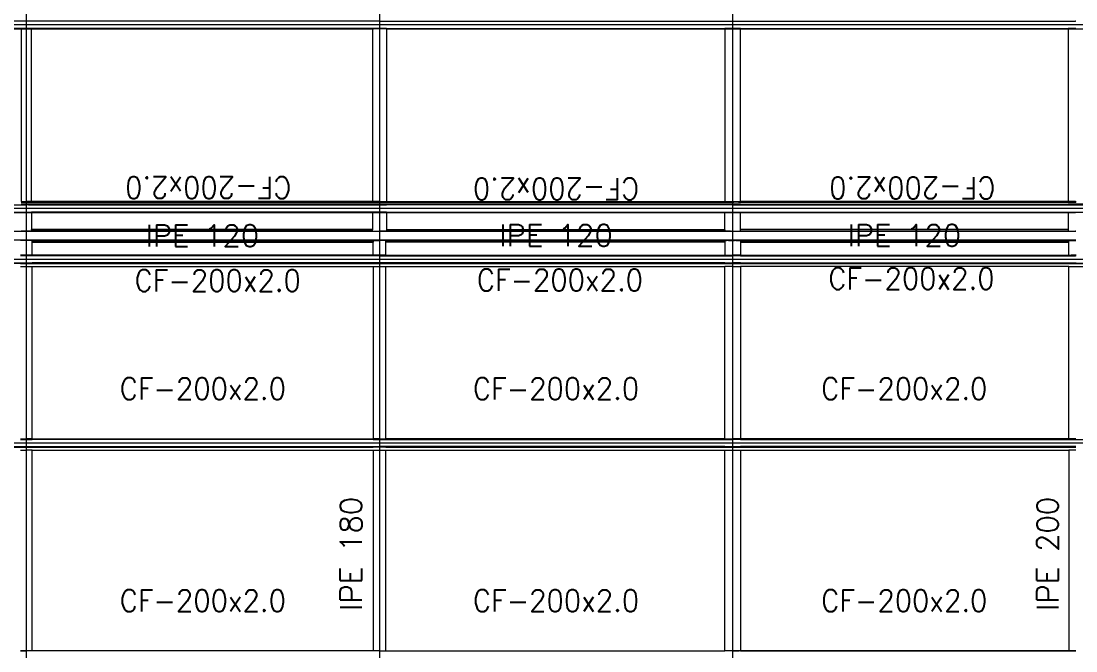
# Model space of a CAD drawing. Header units: inches. Extents: x 72863 to 72995, y 49095 to 49225.
# Drawn here: x 72873.06 to 72880.53, y 49174.61 to 49179.07 of the extents above; entities that cross this region are included whole.
import ezdxf
from ezdxf.enums import TextEntityAlignment as Align

# ---------------------------------------------------------------- set-up
doc = ezdxf.new("R2010")
doc.units = ezdxf.units.IN
for name, color, linetype, lineweight in [('BARRAS_DE_ACERO', 7, 'Continuous', 9), ('ejes', 251, 'Continuous', 9), ('REFERENCIA_DE_LAS_BARRAS', 2, 'Continuous', 9)]:
    doc.layers.add(name, color=color, linetype=linetype, lineweight=lineweight)
doc.styles.add('CYPETXT', font='romans__.ttf', dxfattribs={"height": 0.2})

msp = doc.modelspace()

# ---------------------------------------------------------------- linework, layer by layer
at = {"layer": 'BARRAS_DE_ACERO'}
for p, q in [((72873.0974, 49179.0652), (72870.6408, 49179.0652)), ((72875.5498, 49179.0652), (72873.0974, 49179.0652)), ((72875.597, 49179.0652), (72875.5498, 49179.0652)), ((72878.0968, 49179.0652), (72878.0998, 49179.0652)), ((72878.0998, 49179.0652), (72878.1548, 49179.0652)), ((72878.1548, 49179.0652), (72878.4863, 49179.0652)), ((72878.4863, 49179.0652), (72880.5268, 49179.0652)), ((72880.5298, 49179.0652), (72880.5268, 49179.0652)), ((72873.1363, 49179.0128), (72870.6408, 49179.0128)), ((72875.5498, 49179.0145), (72873.0633, 49179.0145)), ((72873.0974, 49179.0105), (72873.1363, 49179.0105)), ((72875.5498, 49179.0128), (72873.1363, 49179.0128)), ((72873.1363, 49177.7893), (72873.1363, 49179.0105)), ((72873.1363, 49179.0105), (72875.5498, 49179.0105)), ((72875.597, 49179.0145), (72875.5498, 49179.0145)), ((72875.5498, 49179.0128), (72875.597, 49179.0128)), ((72875.597, 49179.0114), (72875.5498, 49179.0114)), ((72875.5498, 49179.0106), (72875.5579, 49179.0106)), ((72875.597, 49179.0106), (72875.5579, 49179.0106)), ((72875.597, 49179.0145), (72878.0448, 49179.0145)), ((72875.6498, 49179.0128), (72875.597, 49179.0128)), ((72875.6498, 49179.0114), (72875.597, 49179.0114)), ((72875.6498, 49179.0106), (72875.597, 49179.0106)), ((72875.6498, 49179.0105), (72875.597, 49179.0105)), ((72875.6498, 49179.0128), (72878.0448, 49179.0128)), ((72878.0448, 49179.0114), (72875.6498, 49179.0114)), ((72878.0448, 49179.0106), (72875.6498, 49179.0106)), ((72875.6498, 49179.0105), (72875.6498, 49177.7893)), ((72875.6498, 49179.0105), (72878.0448, 49179.0105)), ((72878.0448, 49179.0145), (72878.0968, 49179.0145)), ((72878.0968, 49179.0128), (72878.0448, 49179.0128)), ((72878.0968, 49179.0114), (72878.0448, 49179.0114)), ((72878.0448, 49179.0106), (72878.0537, 49179.0106)), ((72878.0968, 49179.0105), (72878.0448, 49179.0105)), ((72878.0537, 49179.0106), (72878.0968, 49179.0106)), ((72878.1548, 49179.0145), (72878.0968, 49179.0145)), ((72878.0968, 49179.0128), (72880.4748, 49179.0128)), ((72878.1548, 49179.0114), (72878.0968, 49179.0114)), ((72878.1548, 49179.0106), (72878.0968, 49179.0106)), ((72878.0968, 49179.0105), (72878.1548, 49179.0105)), ((72878.1548, 49179.0145), (72880.4748, 49179.0145)), ((72880.4748, 49179.0106), (72878.1548, 49179.0106)), ((72880.5268, 49179.0145), (72880.4748, 49179.0145)), ((72880.5107, 49179.0128), (72880.4748, 49179.0128)), ((72880.4748, 49179.0106), (72880.5201, 49179.0106)), ((72880.4748, 49179.0105), (72880.4748, 49177.7893)), ((72880.5268, 49179.0105), (72880.4748, 49179.0105)), ((72880.5119, 49179.0128), (72880.5107, 49179.0128)), ((72880.5119, 49179.0128), (72880.5268, 49179.0128)), ((72880.5268, 49179.0106), (72880.5201, 49179.0106)), ((72880.5202, 49179.0114), (72880.5268, 49179.0114)), ((72880.5268, 49179.0145), (72880.5298, 49179.0145)), ((72880.5298, 49179.0128), (72880.5268, 49179.0128)), ((72880.5268, 49179.0105), (72880.5298, 49179.0105)), ((72873.0796, 49177.7878), (72873.0633, 49177.7878)), ((72873.0633, 49177.7858), (72873.0974, 49177.7858)), ((72873.0633, 49177.7851), (72873.0974, 49177.7851)), ((72873.0974, 49177.7717), (72873.0633, 49177.7717)), ((72875.6017, 49177.7878), (72873.0796, 49177.7878)), ((72873.1363, 49177.7893), (72873.0974, 49177.7893)), ((72873.0974, 49177.7858), (72875.597, 49177.7858)), ((72875.6026, 49177.7851), (72873.0974, 49177.7851)), ((72875.597, 49177.7717), (72873.0974, 49177.7717)), ((72875.5498, 49177.7893), (72873.1363, 49177.7893)), ((72875.597, 49177.7893), (72875.5498, 49177.7893)), ((72875.597, 49177.7893), (72875.6026, 49177.7893)), ((72875.597, 49177.7858), (72878.109, 49177.7858)), ((72875.6498, 49177.7717), (72875.597, 49177.7717)), ((72875.6017, 49177.7878), (72878.0448, 49177.7878)), ((72875.6026, 49177.7893), (72875.6498, 49177.7893)), ((72875.6026, 49177.7851), (72875.6289, 49177.7851)), ((72875.6498, 49177.7893), (72878.0448, 49177.7893)), ((72875.6498, 49177.7717), (72878.1548, 49177.7717)), ((72878.0968, 49177.7878), (72878.0448, 49177.7878)), ((72878.1027, 49177.7893), (72878.0968, 49177.7893)), ((72878.1027, 49177.7878), (72878.0968, 49177.7878)), ((72878.1535, 49177.7878), (72878.1027, 49177.7878)), ((72878.1415, 49177.7858), (72878.109, 49177.7858)), ((72878.1415, 49177.7858), (72878.1548, 49177.7858)), ((72878.1548, 49177.7851), (72878.1421, 49177.7851)), ((72880.4748, 49177.7878), (72878.1535, 49177.7878)), ((72880.4748, 49177.7893), (72878.1548, 49177.7893)), ((72878.1548, 49177.7858), (72880.5268, 49177.7858)), ((72878.1548, 49177.7851), (72880.4748, 49177.7851)), ((72878.1548, 49177.7717), (72880.4748, 49177.7717)), ((72880.5268, 49177.7893), (72880.4748, 49177.7893)), ((72880.4748, 49177.7878), (72880.5289, 49177.7878)), ((72880.5327, 49177.7851), (72880.4748, 49177.7851)), ((72880.4878, 49177.7717), (72880.4748, 49177.7717)), ((72880.5268, 49177.7717), (72880.4878, 49177.7717)), ((72880.5268, 49177.7893), (72880.5327, 49177.7893)), ((72880.5268, 49177.7858), (72880.5295, 49177.7858)), ((72884.7123, 49177.7717), (72880.5268, 49177.7717)), ((72880.5327, 49177.7878), (72880.5289, 49177.7878)), ((72880.5298, 49177.7858), (72880.5295, 49177.7858)), ((72870.5973, 49177.7145), (72873.1363, 49177.7145)), ((72870.5973, 49177.7128), (72873.0974, 49177.7128)), ((72870.5973, 49177.7114), (72878.1548, 49177.7114)), ((72873.1363, 49177.7106), (72870.5973, 49177.7106)), ((72870.6408, 49177.7652), (72873.0974, 49177.7652)), ((72873.0974, 49177.7702), (72873.0633, 49177.7702)), ((72873.0633, 49177.7685), (72873.0974, 49177.7685)), ((72873.0633, 49177.767), (72873.0804, 49177.767)), ((72873.0633, 49177.7105), (72873.1363, 49177.7105)), ((72873.0974, 49177.7702), (72875.597, 49177.7702)), ((72873.0998, 49177.7685), (72873.0974, 49177.7685)), ((72873.0998, 49177.7652), (72873.0974, 49177.7652)), ((72873.0974, 49177.7128), (72878.1548, 49177.7128)), ((72873.1021, 49177.7685), (72873.0998, 49177.7685)), ((72873.1021, 49177.767), (72873.0998, 49177.767)), ((72873.0998, 49177.7652), (72873.1021, 49177.7652)), ((72873.1082, 49177.7685), (72873.1021, 49177.7685)), ((72873.1167, 49177.767), (72873.1021, 49177.767)), ((72873.1363, 49177.7652), (72873.1021, 49177.7652)), ((72875.5498, 49177.7685), (72873.1082, 49177.7685)), ((72873.1167, 49177.767), (72873.1202, 49177.767)), ((72873.1202, 49177.767), (72873.1363, 49177.767)), ((72875.5498, 49177.7652), (72873.1363, 49177.7652)), ((72873.1363, 49177.7106), (72875.597, 49177.7106)), ((72873.1363, 49177.7105), (72875.5498, 49177.7105)), ((72873.1363, 49177.7105), (72873.1363, 49177.5905)), ((72875.597, 49177.7685), (72875.5498, 49177.7685)), ((72875.5498, 49177.7652), (72875.597, 49177.7652)), ((72875.5498, 49177.7105), (72875.5498, 49177.5905)), ((72875.597, 49177.7105), (72875.5498, 49177.7105)), ((72878.1548, 49177.7702), (72875.597, 49177.7702)), ((72875.6498, 49177.7685), (72875.597, 49177.7685)), ((72875.6026, 49177.7652), (72875.597, 49177.7652)), ((72875.6498, 49177.7145), (72875.597, 49177.7145)), ((72875.597, 49177.7105), (72875.6026, 49177.7105)), ((72875.5998, 49177.767), (72875.6498, 49177.767)), ((72875.6498, 49177.7652), (72875.6026, 49177.7652)), ((72878.1338, 49177.7685), (72875.6498, 49177.7685)), ((72878.1044, 49177.767), (72875.6498, 49177.767)), ((72878.1027, 49177.7652), (72875.6498, 49177.7652)), ((72878.0448, 49177.7105), (72875.6498, 49177.7105)), ((72878.0968, 49177.7106), (72878.0448, 49177.7106)), ((72878.1548, 49177.7106), (72878.0968, 49177.7106)), ((72878.0968, 49177.7105), (72878.1548, 49177.7105)), ((72878.1027, 49177.7652), (72880.5298, 49177.7652)), ((72878.1044, 49177.767), (72880.5848, 49177.767)), ((72878.1338, 49177.7685), (72880.4748, 49177.7685)), ((72878.1548, 49177.7702), (72880.4748, 49177.7702)), ((72878.1548, 49177.7696), (72880.4748, 49177.7696)), ((72880.4748, 49177.7128), (72878.1548, 49177.7128)), ((72878.1548, 49177.7114), (72880.4748, 49177.7114)), ((72878.1548, 49177.7106), (72880.4748, 49177.7106)), ((72878.1548, 49177.7105), (72880.4748, 49177.7105)), ((72878.1548, 49177.5905), (72878.1548, 49177.7105)), ((72880.5268, 49177.7696), (72880.4748, 49177.7696)), ((72880.4748, 49177.7685), (72880.5268, 49177.7685)), ((72880.4748, 49177.7128), (72880.5268, 49177.7128)), ((72880.5268, 49177.7114), (72880.4748, 49177.7114)), ((72880.4748, 49177.7105), (72880.5268, 49177.7105)), ((72880.4748, 49177.7105), (72880.4748, 49177.5905)), ((72880.5268, 49177.7696), (72884.7444, 49177.7696)), ((72884.7123, 49177.7685), (72880.5268, 49177.7685)), ((72880.5327, 49177.7128), (72880.5268, 49177.7128)), ((72880.5327, 49177.7114), (72880.5268, 49177.7114)), ((72880.5848, 49177.7105), (72880.5268, 49177.7105)), ((72868.0998, 49177.5784), (72880.5298, 49177.5784)), ((72873.0633, 49177.5788), (72873.0907, 49177.5788)), ((72873.0925, 49177.5784), (72873.0633, 49177.5784)), ((72873.094, 49177.5788), (72873.0907, 49177.5788)), ((72873.0925, 49177.5784), (72873.0925, 49177.5784)), ((72873.0926, 49177.5784), (72873.0925, 49177.5784)), ((72873.0926, 49177.5784), (72873.0926, 49177.5784)), ((72873.0927, 49177.5784), (72873.0927, 49177.5784)), ((72873.0928, 49177.5784), (72873.0927, 49177.5784)), ((72873.0928, 49177.5784), (72873.0928, 49177.5784)), ((72873.0929, 49177.5784), (72873.0928, 49177.5784)), ((72873.0929, 49177.5784), (72873.0929, 49177.5784)), ((72873.0929, 49177.5784), (72873.093, 49177.5784)), ((72873.093, 49177.5784), (72873.093, 49177.5784)), ((72873.0944, 49177.5784), (72873.0933, 49177.5784)), ((72873.094, 49177.5788), (72873.0958, 49177.5788)), ((72873.0944, 49177.5784), (72873.0945, 49177.5784)), ((72873.0945, 49177.5784), (72873.0945, 49177.5784)), ((72873.0945, 49177.5784), (72873.0945, 49177.5784)), ((72873.0946, 49177.5784), (72873.0945, 49177.5784)), ((72873.0946, 49177.5784), (72873.0946, 49177.5784)), ((72873.0947, 49177.5784), (72873.0946, 49177.5784)), ((72873.0947, 49177.5784), (72873.0947, 49177.5784)), ((72873.0947, 49177.5784), (72873.0947, 49177.5784)), ((72873.0948, 49177.5784), (72873.0947, 49177.5784)), ((72873.0949, 49177.5784), (72873.0949, 49177.5784)), ((72873.095, 49177.5784), (72873.095, 49177.5784)), ((72873.0951, 49177.5784), (72873.095, 49177.5784)), ((72873.0951, 49177.5784), (72873.0951, 49177.5784)), ((72873.0951, 49177.5784), (72873.0951, 49177.5784)), ((72873.0952, 49177.5784), (72873.0951, 49177.5784)), ((72873.0953, 49177.5784), (72873.0953, 49177.5784)), ((72873.0953, 49177.5784), (72873.0954, 49177.5784)), ((72873.0955, 49177.5784), (72873.0954, 49177.5784)), ((72873.0955, 49177.5784), (72873.0955, 49177.5784)), ((72873.0955, 49177.5784), (72873.0955, 49177.5784)), ((72873.0956, 49177.5784), (72873.0955, 49177.5784)), ((72873.0956, 49177.5784), (72873.0956, 49177.5784)), ((72873.0957, 49177.5784), (72873.0956, 49177.5784)), ((72873.0957, 49177.5784), (72873.0957, 49177.5784)), ((72873.0957, 49177.5784), (72873.0957, 49177.5784)), ((72873.0957, 49177.5784), (72873.0958, 49177.5784)), ((72873.0958, 49177.5788), (72873.099, 49177.5788)), ((72873.0974, 49177.5784), (72875.5969, 49177.5784)), ((72873.1363, 49177.5788), (72873.099, 49177.5788)), ((72873.1363, 49177.5899), (72873.1363, 49177.5905)), ((72875.5498, 49177.5905), (72873.1363, 49177.5905)), ((72873.1363, 49177.5791), (72873.1363, 49177.5788)), ((72875.5498, 49177.5791), (72873.1363, 49177.5791)), ((72875.5498, 49177.5905), (72875.5498, 49177.5899)), ((72875.5498, 49177.5791), (72875.5498, 49177.5899)), ((72875.5969, 49177.5788), (72875.597, 49177.5788)), ((72875.597, 49177.5784), (72875.5969, 49177.5784)), ((72875.6498, 49177.5788), (72875.597, 49177.5788)), ((72875.597, 49177.5784), (72875.6498, 49177.5784)), ((72875.6498, 49177.5905), (72875.6498, 49177.5899)), ((72875.6498, 49177.5899), (72875.6498, 49177.5791)), ((72878.0736, 49177.5784), (72875.6498, 49177.5784)), ((72878.0448, 49177.5899), (72878.0448, 49177.5791)), ((72878.0448, 49177.5788), (72878.0448, 49177.5791)), ((72878.0747, 49177.5788), (72878.0448, 49177.5788)), ((72878.0774, 49177.5788), (72878.0747, 49177.5788)), ((72878.0749, 49177.5784), (72878.075, 49177.5784)), ((72878.0752, 49177.5784), (72878.0753, 49177.5784)), ((72878.0752, 49177.5784), (72878.0752, 49177.5784)), ((72878.0752, 49177.5784), (72878.0752, 49177.5784)), ((72878.0753, 49177.5784), (72878.0754, 49177.5784)), ((72878.0753, 49177.5784), (72878.0753, 49177.5784)), ((72878.0755, 49177.5784), (72878.0754, 49177.5784)), ((72878.0754, 49177.5784), (72878.0754, 49177.5784)), ((72878.0754, 49177.5784), (72878.0754, 49177.5784)), ((72878.0755, 49177.5784), (72878.0756, 49177.5784)), ((72878.0755, 49177.5784), (72878.0755, 49177.5784)), ((72878.0756, 49177.5784), (72878.0756, 49177.5784)), ((72878.0756, 49177.5784), (72878.0756, 49177.5784)), ((72878.0757, 49177.5784), (72878.0758, 49177.5784)), ((72878.0758, 49177.5784), (72878.0758, 49177.5784)), ((72878.0758, 49177.5784), (72878.0758, 49177.5784)), ((72878.076, 49177.5784), (72878.0759, 49177.5784)), ((72878.0761, 49177.5784), (72878.076, 49177.5784)), ((72878.0762, 49177.5784), (72878.0761, 49177.5784)), ((72878.0762, 49177.5784), (72878.0775, 49177.5784)), ((72878.0801, 49177.5788), (72878.0774, 49177.5788)), ((72878.0776, 49177.5784), (72878.0776, 49177.5784)), ((72878.0784, 49177.5784), (72878.0784, 49177.5784)), ((72878.0784, 49177.5784), (72878.0784, 49177.5784)), ((72878.0785, 49177.5784), (72878.0784, 49177.5784)), ((72878.0785, 49177.5784), (72878.0785, 49177.5784)), ((72878.0786, 49177.5784), (72878.0786, 49177.5784)), ((72878.0786, 49177.5784), (72878.0787, 49177.5784)), ((72878.0801, 49177.5788), (72878.083, 49177.5788)), ((72878.0804, 49177.5784), (72878.0803, 49177.5784)), ((72878.0804, 49177.5784), (72878.0804, 49177.5784)), ((72878.081, 49177.5784), (72878.0811, 49177.5784)), ((72878.0811, 49177.5784), (72878.0812, 49177.5784)), ((72878.0811, 49177.5784), (72878.0811, 49177.5784)), ((72878.0812, 49177.5784), (72878.0813, 49177.5784)), ((72878.0812, 49177.5784), (72878.0812, 49177.5784)), ((72878.0812, 49177.5784), (72878.0812, 49177.5784)), ((72878.0813, 49177.5784), (72878.0813, 49177.5784)), ((72878.0814, 49177.5784), (72878.0814, 49177.5784)), ((72878.0814, 49177.5784), (72878.0815, 49177.5784)), ((72878.0815, 49177.5784), (72878.083, 49177.5784)), ((72878.083, 49177.5788), (72878.0859, 49177.5788)), ((72878.083, 49177.5784), (72878.083, 49177.5784)), ((72878.083, 49177.5784), (72878.083, 49177.5784)), ((72878.083, 49177.5784), (72878.0831, 49177.5784)), ((72878.0831, 49177.5784), (72878.0831, 49177.5784)), ((72878.0833, 49177.5784), (72878.0832, 49177.5784)), ((72878.0832, 49177.5784), (72878.0832, 49177.5784)), ((72878.0833, 49177.5784), (72878.0834, 49177.5784)), ((72878.0833, 49177.5784), (72878.0833, 49177.5784)), ((72878.0835, 49177.5784), (72878.0836, 49177.5784)), ((72878.0835, 49177.5784), (72878.0835, 49177.5784)), ((72878.0836, 49177.5784), (72878.0837, 49177.5784)), ((72878.0836, 49177.5784), (72878.0836, 49177.5784)), ((72878.0838, 49177.5784), (72878.0837, 49177.5784)), ((72878.0837, 49177.5784), (72878.0837, 49177.5784)), ((72878.0838, 49177.5784), (72878.0838, 49177.5784)), ((72878.0839, 49177.5784), (72878.0838, 49177.5784)), ((72878.0839, 49177.5784), (72878.0841, 49177.5784)), ((72878.0842, 49177.5784), (72878.0841, 49177.5784)), ((72878.0841, 49177.5784), (72878.0841, 49177.5784)), ((72878.0843, 49177.5784), (72878.0842, 49177.5784)), ((72878.0842, 49177.5784), (72878.0842, 49177.5784)), ((72878.0843, 49177.5784), (72878.0859, 49177.5784)), ((72878.0894, 49177.5788), (72878.0859, 49177.5788)), ((72878.086, 49177.5784), (72878.0861, 49177.5784)), ((72878.0862, 49177.5784), (72878.0861, 49177.5784)), ((72878.0861, 49177.5784), (72878.0861, 49177.5784)), ((72878.0862, 49177.5784), (72878.0862, 49177.5784)), ((72878.0862, 49177.5784), (72878.0863, 49177.5784)), ((72878.0863, 49177.5784), (72878.0864, 49177.5784)), ((72878.0863, 49177.5784), (72878.0863, 49177.5784)), ((72878.0865, 49177.5784), (72878.0864, 49177.5784)), ((72878.0864, 49177.5784), (72878.0864, 49177.5784)), ((72878.0866, 49177.5784), (72878.0865, 49177.5784)), ((72878.0865, 49177.5784), (72878.0865, 49177.5784)), ((72878.0866, 49177.5784), (72878.0867, 49177.5784)), ((72878.0866, 49177.5784), (72878.0866, 49177.5784)), ((72878.0867, 49177.5784), (72878.0867, 49177.5784)), ((72878.0867, 49177.5784), (72878.0868, 49177.5784)), ((72878.0869, 49177.5784), (72878.0868, 49177.5784)), ((72878.0868, 49177.5784), (72878.0868, 49177.5784)), ((72878.0869, 49177.5784), (72878.087, 49177.5784)), ((72878.0869, 49177.5784), (72878.0869, 49177.5784)), ((72878.087, 49177.5784), (72878.087, 49177.5784)), ((72878.0875, 49177.5784), (72878.0874, 49177.5784)), ((72878.0876, 49177.5784), (72878.0875, 49177.5784)), ((72878.0875, 49177.5784), (72878.0875, 49177.5784)), ((72878.0876, 49177.5784), (72878.0877, 49177.5784)), ((72878.0894, 49177.5784), (72878.0877, 49177.5784)), ((72878.0894, 49177.5788), (72878.0929, 49177.5788)), ((72878.0894, 49177.5784), (72878.0895, 49177.5784)), ((72878.0894, 49177.5784), (72878.0894, 49177.5784)), ((72878.0896, 49177.5784), (72878.0896, 49177.5784)), ((72878.0898, 49177.5784), (72878.0897, 49177.5784)), ((72878.0898, 49177.5784), (72878.0898, 49177.5784)), ((72878.09, 49177.5784), (72878.0899, 49177.5784)), ((72878.0901, 49177.5784), (72878.09, 49177.5784)), ((72878.09, 49177.5784), (72878.09, 49177.5784)), ((72878.0901, 49177.5784), (72878.0901, 49177.5784)), ((72878.0902, 49177.5784), (72878.0901, 49177.5784)), ((72878.0903, 49177.5784), (72878.0902, 49177.5784)), ((72878.0902, 49177.5784), (72878.0902, 49177.5784)), ((72878.0903, 49177.5784), (72878.0903, 49177.5784)), ((72878.0904, 49177.5784), (72878.0903, 49177.5784)), ((72878.0904, 49177.5784), (72878.0904, 49177.5784)), ((72878.0904, 49177.5784), (72878.0905, 49177.5784)), ((72878.0905, 49177.5784), (72878.0906, 49177.5784)), ((72878.0905, 49177.5784), (72878.0905, 49177.5784)), ((72878.0906, 49177.5784), (72878.0907, 49177.5784)), ((72878.0906, 49177.5784), (72878.0906, 49177.5784)), ((72878.0907, 49177.5784), (72878.0908, 49177.5784)), ((72878.0907, 49177.5784), (72878.0907, 49177.5784)), ((72878.0908, 49177.5784), (72878.0908, 49177.5784)), ((72878.0909, 49177.5784), (72878.091, 49177.5784)), ((72878.0911, 49177.5784), (72878.091, 49177.5784)), ((72878.093, 49177.5784), (72878.0911, 49177.5784)), ((72878.0929, 49177.5788), (72878.1548, 49177.5788)), ((72878.093, 49177.5784), (72878.0931, 49177.5784)), ((72878.0931, 49177.5784), (72878.0931, 49177.5784)), ((72878.0931, 49177.5784), (72878.0932, 49177.5784)), ((72878.0932, 49177.5784), (72878.0932, 49177.5784)), ((72878.0934, 49177.5784), (72878.0934, 49177.5784)), ((72878.0934, 49177.5784), (72878.0935, 49177.5784)), ((72878.0937, 49177.5784), (72878.0938, 49177.5784)), ((72878.0938, 49177.5784), (72878.0938, 49177.5784)), ((72878.0938, 49177.5784), (72878.0939, 49177.5784)), ((72878.0939, 49177.5784), (72878.0939, 49177.5784)), ((72878.0941, 49177.5784), (72878.094, 49177.5784)), ((72878.0941, 49177.5784), (72878.0941, 49177.5784)), ((72878.0941, 49177.5784), (72878.0942, 49177.5784)), ((72878.0943, 49177.5784), (72878.0942, 49177.5784)), ((72878.0942, 49177.5784), (72878.0942, 49177.5784)), ((72878.0943, 49177.5784), (72878.0943, 49177.5784)), ((72878.0943, 49177.5784), (72878.0944, 49177.5784)), ((72878.0945, 49177.5784), (72878.0944, 49177.5784)), ((72878.0944, 49177.5784), (72878.0944, 49177.5784)), ((72878.0968, 49177.5784), (72878.1548, 49177.5784)), ((72880.4748, 49177.5905), (72878.1548, 49177.5905)), ((72880.4748, 49177.5899), (72878.1548, 49177.5899)), ((72878.1548, 49177.5791), (72880.4748, 49177.5791)), ((72878.1548, 49177.5784), (72880.5268, 49177.5784)), ((72880.4748, 49177.5905), (72880.4748, 49177.5899)), ((72880.4748, 49177.5899), (72880.4748, 49177.5791)), ((72880.4748, 49177.5788), (72880.4748, 49177.5791)), ((72880.4748, 49177.5788), (72880.5268, 49177.5788)), ((72880.5298, 49177.5788), (72880.5268, 49177.5788)), ((72880.5268, 49177.5788), (72880.5268, 49177.5788)), ((72880.5268, 49177.5784), (72880.5298, 49177.5784)), ((72880.5298, 49177.5148), (72868.0998, 49177.5148)), ((72875.6024, 49177.5148), (72873.0588, 49177.5148)), ((72873.1408, 49177.5144), (72873.0588, 49177.5144)), ((72873.1408, 49177.5141), (72873.1408, 49177.5144)), ((72873.1408, 49177.5027), (72875.5543, 49177.5027)), ((72873.1408, 49177.4094), (72873.1408, 49177.5027)), ((72875.5543, 49177.5144), (72875.6024, 49177.5144)), ((72875.5543, 49177.4094), (72875.5543, 49177.5027)), ((72875.6029, 49177.5148), (72875.6024, 49177.5148)), ((72875.6453, 49177.5144), (72875.6024, 49177.5144)), ((72875.6029, 49177.5148), (72875.6453, 49177.5148)), ((72878.1027, 49177.5148), (72875.6453, 49177.5148)), ((72875.6453, 49177.5141), (72875.6453, 49177.5144)), ((72875.6453, 49177.5141), (72878.0448, 49177.5141)), ((72875.6453, 49177.5033), (72875.6453, 49177.5141)), ((72875.6453, 49177.5027), (72875.6453, 49177.5033)), ((72875.6453, 49177.5033), (72878.0448, 49177.5033)), ((72878.0448, 49177.5027), (72875.6453, 49177.5027)), ((72875.6453, 49177.4094), (72875.6453, 49177.5027)), ((72878.0448, 49177.5144), (72878.0573, 49177.5144)), ((72878.0448, 49177.5141), (72878.0448, 49177.5144)), ((72878.0448, 49177.5141), (72878.0448, 49177.5033)), ((72878.0448, 49177.5033), (72878.0448, 49177.5027)), ((72878.0448, 49177.5027), (72878.0448, 49177.4094)), ((72878.0709, 49177.5144), (72878.0573, 49177.5144)), ((72878.0709, 49177.5144), (72878.105, 49177.5144)), ((72878.1057, 49177.5148), (72878.1027, 49177.5148)), ((72878.1093, 49177.5144), (72878.105, 49177.5144)), ((72878.1057, 49177.5148), (72878.1058, 49177.5148)), ((72878.1059, 49177.5148), (72878.1058, 49177.5148)), ((72878.1059, 49177.5148), (72878.1059, 49177.5148)), ((72878.1093, 49177.5144), (72878.1094, 49177.5144)), ((72878.1094, 49177.5144), (72878.1129, 49177.5144)), ((72878.1109, 49177.5148), (72878.1104, 49177.5148)), ((72878.112, 49177.5148), (72878.1115, 49177.5148)), ((72878.1122, 49177.5148), (72878.1122, 49177.5148)), ((72878.1122, 49177.5148), (72878.1126, 49177.5148)), ((72878.1122, 49177.5148), (72878.1122, 49177.5148)), ((72878.1126, 49177.5148), (72878.1126, 49177.5148)), ((72878.1126, 49177.5148), (72878.1127, 49177.5148)), ((72878.1127, 49177.5148), (72878.1128, 49177.5148)), ((72878.1127, 49177.5148), (72878.1127, 49177.5148)), ((72878.1128, 49177.5148), (72878.1129, 49177.5148)), ((72878.1129, 49177.5148), (72878.1129, 49177.5148)), ((72878.113, 49177.5148), (72878.1129, 49177.5148)), ((72878.117, 49177.5144), (72878.1129, 49177.5144)), ((72878.113, 49177.5148), (72878.1151, 49177.5148)), ((72878.1155, 49177.5148), (72878.1151, 49177.5148)), ((72878.1155, 49177.5148), (72878.1166, 49177.5148)), ((72878.1167, 49177.5148), (72878.1167, 49177.5148)), ((72878.1167, 49177.5148), (72878.1172, 49177.5148)), ((72878.1189, 49177.5144), (72878.117, 49177.5144)), ((72878.1174, 49177.5148), (72878.118, 49177.5148)), ((72878.1174, 49177.5148), (72878.1174, 49177.5148)), ((72878.118, 49177.5148), (72878.1181, 49177.5148)), ((72878.1182, 49177.5148), (72878.1181, 49177.5148)), ((72878.1181, 49177.5148), (72878.1181, 49177.5148)), ((72878.1183, 49177.5148), (72878.1182, 49177.5148)), ((72878.1183, 49177.5148), (72878.1183, 49177.5148)), ((72878.1184, 49177.5148), (72878.1185, 49177.5148)), ((72878.1185, 49177.5148), (72878.1185, 49177.5148)), ((72878.1186, 49177.5148), (72878.1185, 49177.5148)), ((72878.1186, 49177.5148), (72878.1186, 49177.5148)), ((72878.1186, 49177.5148), (72878.1186, 49177.5148)), ((72878.1187, 49177.5148), (72878.1186, 49177.5148)), ((72878.1187, 49177.5148), (72878.1187, 49177.5148)), ((72878.1187, 49177.5148), (72878.1188, 49177.5148)), ((72878.1188, 49177.5148), (72878.1188, 49177.5148)), ((72878.1188, 49177.5148), (72878.1188, 49177.5148)), ((72878.1189, 49177.5148), (72878.1188, 49177.5148)), ((72878.1189, 49177.5148), (72878.1203, 49177.5148)), ((72878.1217, 49177.5144), (72878.1189, 49177.5144)), ((72878.1204, 49177.5148), (72878.1203, 49177.5148)), ((72878.1204, 49177.5148), (72878.1204, 49177.5148)), ((72878.1204, 49177.5148), (72878.1204, 49177.5148)), ((72878.1204, 49177.5148), (72878.1205, 49177.5148)), ((72878.1205, 49177.5148), (72878.1205, 49177.5148)), ((72878.1208, 49177.5148), (72878.1207, 49177.5148)), ((72878.1208, 49177.5148), (72878.1208, 49177.5148)), ((72878.1208, 49177.5148), (72878.1208, 49177.5148)), ((72878.1208, 49177.5148), (72878.1209, 49177.5148)), ((72878.1209, 49177.5148), (72878.1209, 49177.5148)), ((72878.121, 49177.5148), (72878.1211, 49177.5148)), ((72878.121, 49177.5148), (72878.121, 49177.5148)), ((72878.1211, 49177.5148), (72878.1212, 49177.5148)), ((72878.1211, 49177.5148), (72878.1211, 49177.5148)), ((72878.1212, 49177.5148), (72878.1212, 49177.5148)), ((72878.1214, 49177.5148), (72878.1214, 49177.5148)), ((72878.1215, 49177.5148), (72878.1216, 49177.5148)), ((72878.1215, 49177.5148), (72878.1215, 49177.5148)), ((72878.1217, 49177.5148), (72878.1216, 49177.5148)), ((72878.1216, 49177.5148), (72878.1216, 49177.5148)), ((72878.1217, 49177.5148), (72878.1217, 49177.5148)), ((72878.1217, 49177.5148), (72878.123, 49177.5148)), ((72878.1217, 49177.5144), (72878.1245, 49177.5144)), ((72878.123, 49177.5148), (72878.1231, 49177.5148)), ((72878.1231, 49177.5148), (72878.1232, 49177.5148)), ((72878.1231, 49177.5148), (72878.1231, 49177.5148)), ((72878.1232, 49177.5148), (72878.1232, 49177.5148)), ((72878.1235, 49177.5148), (72878.1235, 49177.5148)), ((72878.1235, 49177.5148), (72878.1236, 49177.5148)), ((72878.1236, 49177.5148), (72878.1236, 49177.5148)), ((72878.1236, 49177.5148), (72878.1237, 49177.5148)), ((72878.1236, 49177.5148), (72878.1236, 49177.5148)), ((72878.1238, 49177.5148), (72878.1238, 49177.5148)), ((72878.1238, 49177.5148), (72878.1238, 49177.5148)), ((72878.1239, 49177.5148), (72878.124, 49177.5148)), ((72878.124, 49177.5148), (72878.1241, 49177.5148)), ((72878.124, 49177.5148), (72878.124, 49177.5148)), ((72878.124, 49177.5148), (72878.124, 49177.5148)), ((72878.1241, 49177.5148), (72878.1242, 49177.5148)), ((72878.1241, 49177.5148), (72878.1241, 49177.5148)), ((72878.1242, 49177.5148), (72878.1243, 49177.5148)), ((72878.1242, 49177.5148), (72878.1242, 49177.5148)), ((72878.1242, 49177.5148), (72878.1242, 49177.5148)), ((72878.1244, 49177.5148), (72878.1243, 49177.5148)), ((72878.1243, 49177.5148), (72878.1243, 49177.5148)), ((72878.1244, 49177.5148), (72878.1257, 49177.5148)), ((72878.1244, 49177.5148), (72878.1244, 49177.5148)), ((72878.1257, 49177.5148), (72880.5298, 49177.5148)), ((72878.1548, 49177.5141), (72878.1548, 49177.5033)), ((72878.1548, 49177.5033), (72878.1548, 49177.5027)), ((72880.4798, 49177.5033), (72878.1548, 49177.5033)), ((72878.1548, 49177.5027), (72878.1548, 49177.4094)), ((72880.4798, 49177.5144), (72880.5298, 49177.5144)), ((72880.4798, 49177.5033), (72880.4798, 49177.5141)), ((72880.4798, 49177.4094), (72880.4798, 49177.5027)), ((72873.1023, 49177.4094), (72873.0588, 49177.4094)), ((72873.1023, 49177.4071), (72873.0588, 49177.4071)), ((72873.0973, 49177.4054), (72873.0588, 49177.4054)), ((72873.0589, 49177.4085), (72873.1023, 49177.4085)), ((72873.1023, 49177.4093), (72873.0609, 49177.4093)), ((72873.0973, 49177.4054), (72873.1023, 49177.4054)), ((72873.1023, 49177.4094), (72873.1408, 49177.4094)), ((72873.1408, 49177.4093), (72873.1023, 49177.4093)), ((72873.1023, 49177.4085), (72873.1399, 49177.4085)), ((72873.1023, 49177.4071), (72873.1408, 49177.4071)), ((72875.6024, 49177.4054), (72873.1023, 49177.4054)), ((72873.1408, 49177.4094), (72875.5543, 49177.4094)), ((72875.5543, 49177.4093), (72873.1408, 49177.4093)), ((72873.1408, 49177.4085), (72875.6024, 49177.4085)), ((72875.6024, 49177.4071), (72873.1408, 49177.4071)), ((72875.6024, 49177.4094), (72875.5543, 49177.4094)), ((72875.5543, 49177.4093), (72875.6024, 49177.4093)), ((72875.6024, 49177.4094), (72875.6453, 49177.4094)), ((72875.6453, 49177.4093), (72875.6024, 49177.4093)), ((72875.6453, 49177.4085), (72875.6024, 49177.4085)), ((72875.6024, 49177.4071), (72875.6453, 49177.4071)), ((72875.6453, 49177.4093), (72878.1027, 49177.4093)), ((72875.6453, 49177.4085), (72878.1027, 49177.4085)), ((72875.6453, 49177.4071), (72878.1027, 49177.4071)), ((72878.1027, 49177.4094), (72878.1548, 49177.4094)), ((72878.1548, 49177.4093), (72878.1027, 49177.4093)), ((72878.1548, 49177.4085), (72878.1027, 49177.4085)), ((72878.1548, 49177.4071), (72878.1027, 49177.4071)), ((72878.1548, 49177.4054), (72878.1027, 49177.4054)), ((72878.1548, 49177.4094), (72880.4798, 49177.4094)), ((72880.4798, 49177.4085), (72878.1548, 49177.4085)), ((72880.4798, 49177.4071), (72878.1548, 49177.4071)), ((72878.1548, 49177.4054), (72880.4798, 49177.4054)), ((72880.4798, 49177.4094), (72880.4964, 49177.4094)), ((72880.4798, 49177.4085), (72880.5326, 49177.4085)), ((72880.4798, 49177.4071), (72880.527, 49177.4071)), ((72880.4798, 49177.4054), (72880.527, 49177.4054)), ((72880.5172, 49177.4094), (72880.4964, 49177.4094)), ((72880.5089, 49177.4093), (72880.5122, 49177.4093)), ((72880.5122, 49177.4093), (72880.5286, 49177.4093)), ((72880.5326, 49177.4094), (72880.5172, 49177.4094)), ((72880.527, 49177.4071), (72880.5326, 49177.4071)), ((72880.5326, 49177.4054), (72880.527, 49177.4054)), ((72880.5326, 49177.4093), (72880.5286, 49177.4093)), ((72873.1408, 49177.3529), (72870.6363, 49177.3529)), ((72873.0709, 49177.3503), (72870.6363, 49177.3503)), ((72873.0588, 49177.3547), (72873.1023, 49177.3547)), ((72873.0588, 49177.3514), (72878.0448, 49177.3514)), ((72873.0588, 49177.3306), (72873.1023, 49177.3306)), ((72873.0589, 49177.3498), (72873.0969, 49177.3498)), ((72873.0709, 49177.3503), (72873.0969, 49177.3503)), ((72873.0969, 49177.3503), (72873.0973, 49177.3503)), ((72873.0969, 49177.3498), (72873.0973, 49177.3498)), ((72878.0448, 49177.3503), (72873.0973, 49177.3503)), ((72875.5543, 49177.3498), (72873.0973, 49177.3498)), ((72873.1023, 49177.3547), (72873.1408, 49177.3547)), ((72873.1023, 49177.3306), (72873.1408, 49177.3306)), ((72878.0448, 49177.3547), (72873.1408, 49177.3547)), ((72873.1408, 49177.3529), (72878.0448, 49177.3529)), ((72873.1408, 49177.3306), (72875.5543, 49177.3306)), ((72873.1408, 49176.1094), (72873.1408, 49177.3306)), ((72878.0461, 49177.3498), (72875.5543, 49177.3498)), ((72875.5543, 49177.3306), (72875.5543, 49176.1094)), ((72875.6024, 49177.3306), (72875.6453, 49177.3306)), ((72875.6453, 49177.3306), (72878.0448, 49177.3306)), ((72875.6453, 49176.1094), (72875.6453, 49177.3306)), ((72878.0448, 49177.3547), (72878.1027, 49177.3547)), ((72878.0448, 49177.3529), (72878.1548, 49177.3529)), ((72880.5326, 49177.3514), (72878.0448, 49177.3514)), ((72878.0448, 49177.3503), (72884.7841, 49177.3503)), ((72878.0968, 49177.3306), (72878.0448, 49177.3306)), ((72878.0448, 49176.1094), (72878.0448, 49177.3306)), ((72878.1034, 49177.3498), (72878.0461, 49177.3498)), ((72878.1027, 49177.3306), (72878.0968, 49177.3306)), ((72878.1548, 49177.3547), (72878.1027, 49177.3547)), ((72878.1027, 49177.3306), (72878.1548, 49177.3306)), ((72878.1548, 49177.3498), (72878.1034, 49177.3498)), ((72878.1548, 49177.3547), (72880.5326, 49177.3547)), ((72880.5326, 49177.3529), (72878.1548, 49177.3529)), ((72880.5798, 49177.3498), (72878.1548, 49177.3498)), ((72880.4798, 49176.1094), (72880.4798, 49177.3306)), ((72871.5702, 49176.0547), (72873.1408, 49176.0547)), ((72873.0588, 49176.1094), (72873.1023, 49176.1094)), ((72873.0588, 49176.1093), (72873.1023, 49176.1093)), ((72873.0588, 49176.1085), (72873.1023, 49176.1085)), ((72873.0588, 49176.1071), (72873.0973, 49176.1071)), ((72873.0588, 49176.1054), (72873.1023, 49176.1054)), ((72873.0973, 49176.1071), (72873.1023, 49176.1071)), ((72873.1408, 49176.1094), (72873.1023, 49176.1094)), ((72873.1023, 49176.1085), (72873.1408, 49176.1085)), ((72873.1408, 49176.1071), (72873.1023, 49176.1071)), ((72873.1023, 49176.1054), (72873.1408, 49176.1054)), ((72873.1408, 49176.1094), (72875.5543, 49176.1094)), ((72875.6024, 49176.1085), (72873.1408, 49176.1085)), ((72875.6024, 49176.1071), (72873.1408, 49176.1071)), ((72875.5543, 49176.1054), (72873.1408, 49176.1054)), ((72873.1408, 49176.0547), (72875.5543, 49176.0547)), ((72875.6038, 49176.1094), (72875.5543, 49176.1094)), ((72875.5543, 49176.1093), (72878.0448, 49176.1093)), ((72875.5543, 49176.1054), (72878.0448, 49176.1054)), ((72875.5543, 49176.0547), (72875.5971, 49176.0547)), ((72875.6024, 49176.0547), (72875.5971, 49176.0547)), ((72875.6453, 49176.1085), (72875.6024, 49176.1085)), ((72875.6453, 49176.1071), (72875.6024, 49176.1071)), ((72875.6453, 49176.0547), (72875.6024, 49176.0547)), ((72875.6038, 49176.1094), (72875.6453, 49176.1094)), ((72878.0448, 49176.1094), (72875.6453, 49176.1094)), ((72875.6453, 49176.1085), (72878.1456, 49176.1085)), ((72875.6453, 49176.1071), (72878.0448, 49176.1071)), ((72878.0448, 49176.0547), (72875.6453, 49176.0547)), ((72878.0448, 49176.1094), (72878.1027, 49176.1094)), ((72878.0448, 49176.1093), (72878.1456, 49176.1093)), ((72878.0968, 49176.1071), (72878.0448, 49176.1071)), ((72878.0448, 49176.1054), (72878.0968, 49176.1054)), ((72878.0448, 49176.0547), (72878.0968, 49176.0547)), ((72878.0968, 49176.1071), (72878.1548, 49176.1071)), ((72878.0969, 49176.1054), (72878.0968, 49176.1054)), ((72878.0968, 49176.0547), (72878.1027, 49176.0547)), ((72878.1027, 49176.1054), (72878.0969, 49176.1054)), ((72878.1456, 49176.1094), (72878.1027, 49176.1094)), ((72878.1548, 49176.1054), (72878.1027, 49176.1054)), ((72878.1027, 49176.0547), (72878.1548, 49176.0547)), ((72878.1548, 49176.1094), (72878.1456, 49176.1094)), ((72878.1456, 49176.1093), (72878.1456, 49176.1093)), ((72880.4798, 49176.1093), (72878.1456, 49176.1093)), ((72880.4798, 49176.1085), (72878.1456, 49176.1085)), ((72880.4798, 49176.1094), (72878.1548, 49176.1094)), ((72880.5298, 49176.1071), (72878.1548, 49176.1071)), ((72880.527, 49176.1094), (72880.4798, 49176.1094)), ((72880.4798, 49176.1093), (72880.5243, 49176.1093)), ((72880.4798, 49176.1085), (72880.5298, 49176.1085)), ((72880.5298, 49176.1093), (72880.5243, 49176.1093)), ((72880.5298, 49176.1094), (72880.527, 49176.1094)), ((72873.1023, 49176.0514), (72870.6021, 49176.0514)), ((72873.1408, 49176.0503), (72870.6363, 49176.0503)), ((72870.6363, 49176.0498), (72873.9816, 49176.0498)), ((72873.0588, 49176.0529), (72873.1023, 49176.0529)), ((72873.0588, 49176.0306), (72873.1023, 49176.0306)), ((72875.5543, 49176.0529), (72873.1023, 49176.0529)), ((72873.1408, 49176.0514), (72873.1023, 49176.0514)), ((72873.1408, 49176.0514), (72875.5543, 49176.0514)), ((72873.8692, 49176.0503), (72873.1408, 49176.0503)), ((72873.1408, 49176.0306), (72875.5543, 49176.0306)), ((72874.1874, 49176.0503), (72873.8692, 49176.0503)), ((72873.9816, 49176.0498), (72873.9834, 49176.0498)), ((72873.9834, 49176.0498), (72873.9858, 49176.0498)), ((72873.998, 49176.0498), (72874.0004, 49176.0498)), ((72874.0029, 49176.0498), (72874.0004, 49176.0498)), ((72874.0029, 49176.0498), (72874.0053, 49176.0498)), ((72874.0053, 49176.0498), (72874.0078, 49176.0498)), ((72874.0128, 49176.0498), (72874.0078, 49176.0498)), ((72874.2001, 49176.0498), (72874.2008, 49176.0498)), ((72874.2099, 49176.0498), (72874.2129, 49176.0498)), ((72874.2129, 49176.0498), (72874.216, 49176.0498)), ((72874.216, 49176.0498), (72874.219, 49176.0498)), ((72874.2221, 49176.0498), (72874.219, 49176.0498)), ((72874.2308, 49176.0498), (72874.234, 49176.0498)), ((72874.234, 49176.0498), (72874.237, 49176.0498)), ((72874.2406, 49176.0498), (72874.237, 49176.0498)), ((72874.243, 49176.0498), (72874.2406, 49176.0498)), ((72874.243, 49176.0498), (72874.2461, 49176.0498)), ((72874.2627, 49176.0498), (72874.2619, 49176.0498)), ((72874.2627, 49176.0498), (72874.2659, 49176.0498)), ((72874.2677, 49176.0498), (72874.2659, 49176.0498)), ((72874.5687, 49176.0498), (72874.5912, 49176.0498)), ((72874.7212, 49176.0498), (72874.7191, 49176.0498)), ((72880.4489, 49176.0498), (72874.8604, 49176.0498)), ((72875.5543, 49176.0529), (72875.6024, 49176.0529)), ((72875.5543, 49176.0306), (72875.5543, 49174.6094)), ((72875.5543, 49176.0306), (72875.6024, 49176.0306)), ((72875.6453, 49176.0529), (72875.6024, 49176.0529)), ((72875.6024, 49176.0306), (72875.6453, 49176.0306)), ((72875.6453, 49176.0529), (72878.0448, 49176.0529)), ((72875.6453, 49176.0514), (72878.0448, 49176.0514)), ((72878.1027, 49176.0503), (72875.6453, 49176.0503)), ((72878.0968, 49176.0529), (72878.0448, 49176.0529)), ((72878.0448, 49176.0514), (72878.0962, 49176.0514)), ((72878.0968, 49176.0514), (72878.0962, 49176.0514)), ((72878.0968, 49176.0529), (72878.1548, 49176.0529)), ((72878.0968, 49176.0514), (72878.1548, 49176.0514)), ((72878.1027, 49176.0503), (72880.4489, 49176.0503)), ((72878.1548, 49176.0529), (72880.5298, 49176.0529)), ((72878.1548, 49176.0514), (72880.5298, 49176.0514)), ((72878.1548, 49176.0306), (72878.1548, 49174.6094)), ((72880.5298, 49176.0503), (72880.4489, 49176.0503)), ((72880.4489, 49176.0498), (72880.4496, 49176.0498)), ((72880.5298, 49176.0498), (72880.4496, 49176.0498)), ((72880.4798, 49176.0306), (72880.4798, 49174.6094)), ((72880.527, 49176.0306), (72880.4798, 49176.0306)), ((72880.5298, 49176.0306), (72880.527, 49176.0306)), ((72873.0588, 49174.6094), (72873.1023, 49174.6094)), ((72873.1342, 49174.6093), (72873.0588, 49174.6093)), ((72873.1408, 49174.6094), (72873.1023, 49174.6094)), ((72875.6024, 49174.6093), (72873.1342, 49174.6093)), ((72875.5543, 49174.6094), (72873.1408, 49174.6094)), ((72875.6024, 49174.6094), (72875.5543, 49174.6094)), ((72875.6024, 49174.6094), (72875.6453, 49174.6094)), ((72875.6024, 49174.6093), (72875.6453, 49174.6093)), ((72875.6453, 49174.6093), (72878.0448, 49174.6093)), ((72878.1027, 49174.6094), (72878.0448, 49174.6094)), ((72878.1027, 49174.6093), (72878.0448, 49174.6093)), ((72878.1548, 49174.6094), (72878.1027, 49174.6094)), ((72878.1027, 49174.6093), (72878.1458, 49174.6093)), ((72878.1548, 49174.6093), (72878.1458, 49174.6093)), ((72880.4798, 49174.6094), (72878.1548, 49174.6094)), ((72878.1548, 49174.6093), (72880.4798, 49174.6093))]:
    msp.add_line(p, q, dxfattribs=at)
for points in [[(72875.597, 49179.0652), (72878.0448, 49179.0652), (72878.0968, 49179.0652)], [(72875.5498, 49179.0106), (72873.1363, 49179.0106), (72870.6386, 49179.0106)], [(72870.6408, 49179.0114), (72873.0777, 49179.0114), (72875.5498, 49179.0114)], [(72873.0974, 49179.0105), (72873.0633, 49179.0105), (72873.0633, 49177.7893), (72873.0974, 49177.7893)], [(72875.597, 49179.0105), (72875.5498, 49179.0105), (72875.5498, 49177.7893)], [(72878.0448, 49179.0105), (72878.0448, 49177.7893), (72878.0968, 49177.7893)], [(72878.1027, 49177.7893), (72878.1548, 49177.7893), (72878.1548, 49179.0105), (72880.4748, 49179.0105)], [(72878.1548, 49179.0114), (72880.4748, 49179.0114), (72880.5202, 49179.0114)], [(72880.5268, 49179.0114), (72880.5298, 49179.0114), (72880.5298, 49179.0116)], [(72880.5268, 49179.0106), (72880.5298, 49179.0106), (72880.5298, 49179.0105), (72880.5848, 49179.0105)], [(72878.1421, 49177.7851), (72875.6498, 49177.7851), (72875.6289, 49177.7851)], [(72873.1021, 49177.7696), (72873.0974, 49177.7696), (72873.0633, 49177.7696)], [(72873.0998, 49177.767), (72873.0974, 49177.767), (72873.0804, 49177.767)], [(72875.6498, 49177.7696), (72875.597, 49177.7696), (72873.1021, 49177.7696)], [(72873.1363, 49177.767), (72875.5498, 49177.767), (72875.597, 49177.767), (72875.5998, 49177.767)], [(72875.597, 49177.7145), (72875.5498, 49177.7145), (72873.1363, 49177.7145)], [(72875.597, 49177.7106), (72875.6498, 49177.7106), (72878.0448, 49177.7106)], [(72875.6026, 49177.7105), (72875.6498, 49177.7105), (72875.6498, 49177.5905)], [(72875.6498, 49177.7696), (72878.1481, 49177.7696), (72878.1548, 49177.7696)], [(72875.6498, 49177.7145), (72878.1066, 49177.7145), (72880.5327, 49177.7145)], [(72875.6498, 49177.5905), (72878.0448, 49177.5905), (72878.0448, 49177.7105), (72878.0968, 49177.7105)], [(72880.5268, 49177.7702), (72880.4758, 49177.7702), (72880.4748, 49177.7702)], [(72880.5848, 49177.7106), (72880.5268, 49177.7106), (72880.4748, 49177.7106)], [(72880.5268, 49177.7702), (72884.7123, 49177.7702), (72884.7419, 49177.7702)], [(72873.0926, 49177.5784), (72873.0927, 49177.5784), (72873.0927, 49177.5784)], [(72873.093, 49177.5784), (72873.0931, 49177.5784), (72873.0932, 49177.5784), (72873.0933, 49177.5784), (72873.0933, 49177.5784)], [(72873.0948, 49177.5784), (72873.0948, 49177.5784), (72873.0949, 49177.5784)], [(72873.0949, 49177.5784), (72873.0949, 49177.5784), (72873.095, 49177.5784)], [(72873.0952, 49177.5784), (72873.0952, 49177.5784), (72873.0953, 49177.5784)], [(72873.0958, 49177.5784), (72873.0958, 49177.5784), (72873.0974, 49177.5784)], [(72875.5498, 49177.5899), (72873.1363, 49177.5899), (72873.1363, 49177.5791)], [(72875.5498, 49177.5791), (72875.5498, 49177.5788), (72875.5969, 49177.5788)], [(72875.6498, 49177.5899), (72878.0448, 49177.5899), (72878.0448, 49177.5905)], [(72878.0448, 49177.5791), (72875.6498, 49177.5791), (72875.6498, 49177.5788)], [(72878.0749, 49177.5784), (72878.0749, 49177.5784), (72878.0748, 49177.5784), (72878.0748, 49177.5784), (72878.0747, 49177.5784), (72878.0736, 49177.5784)], [(72878.0752, 49177.5784), (72878.0751, 49177.5784), (72878.0751, 49177.5784), (72878.075, 49177.5784), (72878.075, 49177.5784), (72878.075, 49177.5784)], [(72878.0756, 49177.5784), (72878.0757, 49177.5784), (72878.0757, 49177.5784)], [(72878.0758, 49177.5784), (72878.0759, 49177.5784), (72878.0759, 49177.5784)], [(72878.076, 49177.5784), (72878.076, 49177.5784), (72878.076, 49177.5784)], [(72878.0776, 49177.5784), (72878.0775, 49177.5784), (72878.0775, 49177.5784)], [(72878.0777, 49177.5784), (72878.0776, 49177.5784), (72878.0776, 49177.5784)], [(72878.0777, 49177.5784), (72878.0777, 49177.5784), (72878.0778, 49177.5784)], [(72878.0778, 49177.5784), (72878.0778, 49177.5784), (72878.0778, 49177.5784)], [(72878.0778, 49177.5784), (72878.0779, 49177.5784), (72878.0779, 49177.5784)], [(72878.078, 49177.5784), (72878.078, 49177.5784), (72878.078, 49177.5784), (72878.0779, 49177.5784)], [(72878.078, 49177.5784), (72878.0781, 49177.5784), (72878.0781, 49177.5784)], [(72878.0782, 49177.5784), (72878.0782, 49177.5784), (72878.0781, 49177.5784)], [(72878.0782, 49177.5784), (72878.0782, 49177.5784), (72878.0783, 49177.5784)], [(72878.0784, 49177.5784), (72878.0783, 49177.5784), (72878.0783, 49177.5784)], [(72878.0785, 49177.5784), (72878.0786, 49177.5784), (72878.0786, 49177.5784)], [(72878.0787, 49177.5784), (72878.0787, 49177.5784), (72878.0788, 49177.5784), (72878.0802, 49177.5784)], [(72878.0802, 49177.5784), (72878.0802, 49177.5784), (72878.0803, 49177.5784), (72878.0803, 49177.5784)], [(72878.0805, 49177.5784), (72878.0804, 49177.5784), (72878.0804, 49177.5784)], [(72878.0805, 49177.5784), (72878.0805, 49177.5784), (72878.0806, 49177.5784), (72878.0806, 49177.5784)], [(72878.0807, 49177.5784), (72878.0806, 49177.5784), (72878.0806, 49177.5784)], [(72878.0807, 49177.5784), (72878.0807, 49177.5784), (72878.0808, 49177.5784)], [(72878.0808, 49177.5784), (72878.0808, 49177.5784), (72878.0808, 49177.5784)], [(72878.0808, 49177.5784), (72878.0809, 49177.5784), (72878.0809, 49177.5784)], [(72878.081, 49177.5784), (72878.081, 49177.5784), (72878.081, 49177.5784), (72878.0809, 49177.5784)], [(72878.0813, 49177.5784), (72878.0814, 49177.5784), (72878.0814, 49177.5784)], [(72878.0831, 49177.5784), (72878.0832, 49177.5784), (72878.0832, 49177.5784)], [(72878.0835, 49177.5784), (72878.0834, 49177.5784), (72878.0834, 49177.5784)], [(72878.0859, 49177.5784), (72878.086, 49177.5784), (72878.086, 49177.5784)], [(72878.087, 49177.5784), (72878.0871, 49177.5784), (72878.0871, 49177.5784), (72878.0872, 49177.5784), (72878.0872, 49177.5784), (72878.0873, 49177.5784), (72878.0873, 49177.5784), (72878.0874, 49177.5784), (72878.0874, 49177.5784)], [(72878.0895, 49177.5784), (72878.0895, 49177.5784), (72878.0896, 49177.5784)], [(72878.0896, 49177.5784), (72878.0897, 49177.5784), (72878.0897, 49177.5784)], [(72878.0898, 49177.5784), (72878.0899, 49177.5784), (72878.0899, 49177.5784)], [(72878.0908, 49177.5784), (72878.0909, 49177.5784), (72878.0909, 49177.5784)], [(72878.0932, 49177.5784), (72878.0933, 49177.5784), (72878.0933, 49177.5784), (72878.0934, 49177.5784)], [(72878.0937, 49177.5784), (72878.0937, 49177.5784), (72878.0936, 49177.5784), (72878.0936, 49177.5784), (72878.0935, 49177.5784), (72878.0935, 49177.5784)], [(72878.0939, 49177.5784), (72878.094, 49177.5784), (72878.094, 49177.5784)], [(72878.0945, 49177.5784), (72878.0945, 49177.5784), (72878.0968, 49177.5784)], [(72878.1548, 49177.5788), (72878.1548, 49177.5791), (72878.1548, 49177.5899), (72878.1548, 49177.5905)], [(72873.1408, 49177.5033), (72873.1408, 49177.5141), (72875.5543, 49177.5141), (72875.5543, 49177.5144)], [(72873.1408, 49177.5027), (72873.1408, 49177.5033), (72875.5543, 49177.5033)], [(72875.5543, 49177.5141), (72875.5543, 49177.5033), (72875.5543, 49177.5027)], [(72878.1104, 49177.5148), (72878.1092, 49177.5148), (72878.1059, 49177.5148)], [(72878.1109, 49177.5148), (72878.1113, 49177.5148), (72878.1114, 49177.5148), (72878.1114, 49177.5148), (72878.1115, 49177.5148), (72878.1115, 49177.5148)], [(72878.112, 49177.5148), (72878.1121, 49177.5148), (72878.1122, 49177.5148)], [(72878.1166, 49177.5148), (72878.1166, 49177.5148), (72878.1167, 49177.5148)], [(72878.1173, 49177.5148), (72878.1172, 49177.5148), (72878.1172, 49177.5148)], [(72878.1173, 49177.5148), (72878.1173, 49177.5148), (72878.1174, 49177.5148)], [(72878.1182, 49177.5148), (72878.1182, 49177.5148), (72878.1182, 49177.5148)], [(72878.1183, 49177.5148), (72878.1184, 49177.5148), (72878.1184, 49177.5148), (72878.1184, 49177.5148)], [(72878.1205, 49177.5148), (72878.1206, 49177.5148), (72878.1206, 49177.5148), (72878.1206, 49177.5148), (72878.1207, 49177.5148), (72878.1207, 49177.5148)], [(72878.121, 49177.5148), (72878.121, 49177.5148), (72878.1209, 49177.5148)], [(72878.1214, 49177.5148), (72878.1213, 49177.5148), (72878.1213, 49177.5148), (72878.1212, 49177.5148), (72878.1212, 49177.5148)], [(72878.1215, 49177.5148), (72878.1214, 49177.5148), (72878.1214, 49177.5148)], [(72878.1233, 49177.5148), (72878.1232, 49177.5148), (72878.1232, 49177.5148)], [(72878.1233, 49177.5148), (72878.1233, 49177.5148), (72878.1234, 49177.5148)], [(72878.1234, 49177.5148), (72878.1234, 49177.5148), (72878.1234, 49177.5148), (72878.1235, 49177.5148)], [(72878.1238, 49177.5148), (72878.1237, 49177.5148), (72878.1237, 49177.5148)], [(72878.1239, 49177.5148), (72878.1239, 49177.5148), (72878.1238, 49177.5148)], [(72878.1245, 49177.5144), (72878.1548, 49177.5144), (72878.1548, 49177.5141)], [(72878.1548, 49177.5141), (72880.4798, 49177.5141), (72880.4798, 49177.5144)], [(72878.1548, 49177.5027), (72880.4798, 49177.5027), (72880.4798, 49177.5033)], [(72873.1399, 49177.4085), (72873.14, 49177.4085), (72873.1408, 49177.4085)], [(72875.6024, 49177.4054), (72875.6453, 49177.4054), (72878.1027, 49177.4054)], [(72875.6453, 49177.4094), (72878.0448, 49177.4094), (72878.1027, 49177.4094)], [(72878.1548, 49177.4093), (72880.4862, 49177.4093), (72880.5032, 49177.4093), (72880.5089, 49177.4093)], [(72875.5543, 49177.3306), (72875.5971, 49177.3306), (72875.6024, 49177.3306)], [(72880.4798, 49177.3306), (72878.1548, 49177.3306), (72878.1548, 49176.1094)], [(72880.4798, 49177.3306), (72880.5326, 49177.3306), (72880.5798, 49177.3306), (72884.7123, 49177.3306)], [(72873.1023, 49176.1093), (72873.1408, 49176.1093), (72875.5543, 49176.1093)], [(72878.1548, 49176.1054), (72880.5298, 49176.1054), (72880.5298, 49176.1049), (72880.5798, 49176.1049)], [(72880.5298, 49176.0552), (72880.5298, 49176.0547), (72878.1548, 49176.0547)], [(72873.1408, 49174.6094), (72873.1408, 49176.0306), (72873.1023, 49176.0306)], [(72873.998, 49176.0498), (72873.9955, 49176.0498), (72873.9931, 49176.0498), (72873.9907, 49176.0498), (72873.9882, 49176.0498), (72873.9858, 49176.0498)], [(72874.2001, 49176.0498), (72874.1822, 49176.0498), (72874.18, 49176.0498), (72874.1763, 49176.0498), (72874.0128, 49176.0498)], [(72875.6453, 49176.0503), (72875.0422, 49176.0503), (72874.1874, 49176.0503)], [(72874.2099, 49176.0498), (72874.2069, 49176.0498), (72874.2038, 49176.0498), (72874.2008, 49176.0498)], [(72874.2221, 49176.0498), (72874.2275, 49176.0498), (72874.2282, 49176.0498), (72874.2308, 49176.0498)], [(72874.2461, 49176.0498), (72874.2493, 49176.0498), (72874.2556, 49176.0498), (72874.2563, 49176.0498), (72874.2587, 49176.0498), (72874.2619, 49176.0498)], [(72874.2677, 49176.0498), (72874.2715, 49176.0498), (72874.2722, 49176.0498), (72874.2779, 49176.0498)], [(72874.5687, 49176.0498), (72874.5668, 49176.0498), (72874.5448, 49176.0498), (72874.5429, 49176.0498), (72874.3139, 49176.0498), (72874.2876, 49176.0498), (72874.2844, 49176.0498), (72874.2811, 49176.0498), (72874.2787, 49176.0498), (72874.2779, 49176.0498)], [(72874.5912, 49176.0498), (72874.5931, 49176.0498), (72874.6159, 49176.0498), (72874.6179, 49176.0498)], [(72874.6431, 49176.0498), (72874.6411, 49176.0498), (72874.6179, 49176.0498)], [(72874.6431, 49176.0498), (72874.6667, 49176.0498), (72874.6687, 49176.0498), (72874.6927, 49176.0498), (72874.6947, 49176.0498), (72874.7191, 49176.0498)], [(72874.7212, 49176.0498), (72874.746, 49176.0498), (72874.7481, 49176.0498), (72874.8033, 49176.0498), (72874.8217, 49176.0498), (72874.8316, 49176.0498), (72874.8604, 49176.0498)], [(72875.6453, 49176.0514), (72875.6024, 49176.0514), (72875.5971, 49176.0514), (72875.5543, 49176.0514)], [(72875.6453, 49174.6094), (72875.6453, 49176.0306), (72878.0448, 49176.0306), (72878.1027, 49176.0306), (72878.1548, 49176.0306), (72880.4798, 49176.0306)], [(72875.6453, 49174.6094), (72878.0448, 49174.6094), (72878.0448, 49176.0306)], [(72880.4798, 49174.6093), (72880.5298, 49174.6093), (72880.5298, 49174.6094), (72880.5298, 49174.6094), (72880.4798, 49174.6094)]]:
    msp.add_lwpolyline(points, dxfattribs=at)
at = {"layer": 'ejes'}
for p, q in [((72873.0998, 49187.8777), (72873.0998, 49166.7567)), ((72875.5998, 49187.8777), (72875.5998, 49166.7567)), ((72878.0998, 49187.8777), (72878.0998, 49166.7567)), ((72902.7554, 49179.0399), (72865.1919, 49179.0399)), ((72902.7554, 49177.7399), (72865.1919, 49177.7399)), ((72902.0699, 49177.38), (72865.1919, 49177.38)), ((72902.7554, 49176.08), (72865.1919, 49176.08))]:
    msp.add_line(p, q, dxfattribs=at)

# ---------------------------------------------------------------- texts
at = {"layer": 'REFERENCIA_DE_LAS_BARRAS', "style": 'CYPETXT'}
for s, rotation, width, p, p2 in [('CF-200x2.0', 180, 0.812558, (72874.9761, 49177.9641), (72873.7993, 49177.9641)), ('CF-200x2.0', 180, 0.812558, (72877.4382, 49177.9557), (72876.2614, 49177.9557)), ('CF-200x2.0', 180, 0.812558, (72879.9601, 49177.962), (72878.7833, 49177.962)), ('IPE 180', 90, 0.843848, (72875.4756, 49174.8938), (72875.4756, 49175.6993)), ('IPE 200', 90, 0.843848, (72880.4056, 49174.8938), (72880.4056, 49175.6993))]:
    msp.add_text(s, height=0.15333, rotation=rotation, dxfattribs=dict(at, width=width)).set_placement(p, p2, align=Align.FIT)
for s, width, p, p2 in [('IPE 120', 0.843848, (72873.9428, 49177.4708), (72874.7483, 49177.4708)), ('IPE 120', 0.843848, (72876.447, 49177.4728), (72877.2525, 49177.4728)), ('IPE 120', 0.843848, (72878.912, 49177.4728), (72879.7175, 49177.4728)), ('CF-200x2.0', 0.812558, (72873.8667, 49177.1537), (72875.0435, 49177.1537)), ('CF-200x2.0', 0.812558, (72876.2888, 49177.1574), (72877.4656, 49177.1574)), ('CF-200x2.0', 0.812558, (72878.777, 49177.1679), (72879.9537, 49177.1679)), ('CF-200x2.0', 0.812558, (72873.7614, 49176.3883), (72874.9382, 49176.3883)), ('CF-200x2.0', 0.812558, (72876.2614, 49176.3883), (72877.4382, 49176.3883)), ('CF-200x2.0', 0.812558, (72878.7264, 49176.3883), (72879.9032, 49176.3883)), ('CF-200x2.0', 0.812558, (72873.7614, 49174.8883), (72874.9382, 49174.8883)), ('CF-200x2.0', 0.812558, (72876.2614, 49174.8883), (72877.4382, 49174.8883)), ('CF-200x2.0', 0.812558, (72878.7264, 49174.8883), (72879.9032, 49174.8883))]:
    msp.add_text(s, height=0.15333, dxfattribs=dict(at, width=width)).set_placement(p, p2, align=Align.FIT)

doc.saveas('drawing.dxf')
